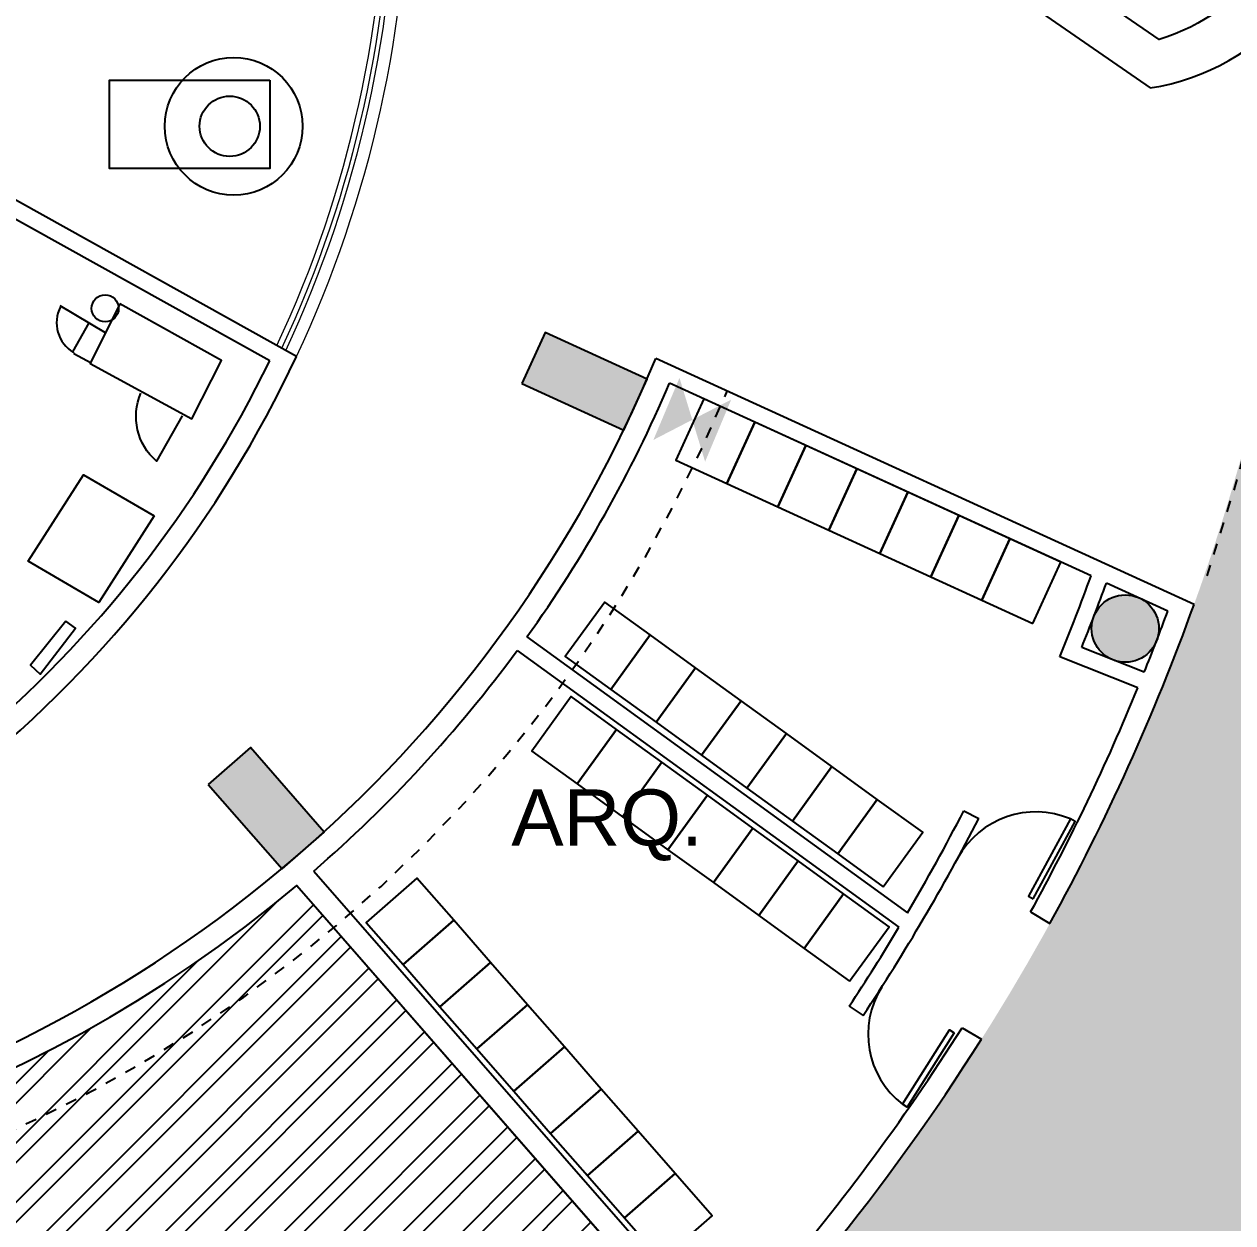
# Model space of a CAD drawing. Header units: millimetres. Extents: x 261 to 423, y 98 to 222.
# Drawn here: x 285.17 to 295.94, y 156.6 to 167.29 of the extents above; entities that cross this region are included whole.
import ezdxf

# ---------------------------------------------------------------- set-up
doc = ezdxf.new("R2010")
doc.units = ezdxf.units.MM
doc.linetypes.add('HIDDEN2', pattern=[0.1875, 0.125, -0.0625])
for name, color, linetype in [('COLUMNAS', 5, 'Continuous'), ('hach', 15, 'Continuous'), ('Letreros', 2, 'Continuous'), ('MUEBLES', 8, 'Continuous'), ('Muro-Alto', 6, 'Continuous')]:
    doc.layers.add(name, color=color, linetype=linetype)
doc.layers.add('Vidrio', color=7, linetype='Continuous', lineweight=15)
doc.styles.get("Standard").update_dxf_attribs({"font": 'arial.ttf'})

msp = doc.modelspace()

# ---------------------------------------------------------------- hatches: boundary and pattern name
h = msp.add_hatch()
h.set_pattern_fill('ANSI32', color=256, style=0)
h.set_pattern_definition([(45, (148.9423146511646, -342.1093582048333), (-0.2651650429449553, 0.2651650429449554), []), (45, (149.1190913461646, -342.1093582048333), (-0.2651650429449553, 0.2651650429449554), [])])
edge = h.paths.add_edge_path()
edge.add_line((290.5330707457651, 181.8144313162121), (287.3874746284466, 178.1746464262807))
edge.add_arc((279.8869612331578, 168.8075604969696), 12.00000000000018, 51.31467232360039, 309.9744530865262)
edge.add_line((287.5963130366806, 159.6115888370783), (290.7104902408621, 156.0499775838144))
edge.add_arc((277.0183992830579, 168.6400846351467), 18.60064919191771, 264.56368464337567, 317.4009432436241, ccw=False)
edge.add_arc((283.7968491480242, 168.8054606564713), 20.54199483837515, 114.5278371913281, 245.4324374320702, ccw=False)
edge.add_arc((277.0051242779085, 168.8078151391352), 18.76639017006179, 43.87444224061778, 95.30772634044018, ccw=False)
at = {"layer": 'COLUMNAS'}
h = msp.add_hatch(color=256, dxfattribs=at)
h.paths.add_polyline_path([(289.6048307668564, 164.0889382465504), (290.5142513797581, 163.6730606818402), (290.7221901621133, 164.1277709882912), (289.8127695492116, 164.5436485530014)])
edge = h.paths.add_edge_path()
edge.add_line((291.0092947429691, 164.1391649939429), (290.7767126955222, 163.5860776670175))
edge.add_line((291.4702008487403, 163.9453466210704), (291.2376188012934, 163.392259294145))
h = msp.add_hatch(color=256, dxfattribs=at)
edge = h.paths.add_edge_path()
edge.add_arc((294.9839083386036, 161.9039892221537), 0.3, 0, 360)
msp.add_hatch(color=256, dxfattribs=at).paths.add_polyline_path([(286.8081350949401, 160.5130094187699), (287.4663723853406, 159.7601989050773), (287.842777642187, 160.0893175502775), (287.1845403517865, 160.8421280639701)])
at = {"layer": 'hach'}
h = msp.add_hatch(dxfattribs=at)
h.set_pattern_fill('PHANTSQR', color=256, scale=0.75, angle=-90.00000000000001, style=0, pattern_type=2)
h.set_pattern_definition([(270, (190.6146238058702, 423.891127481612), (0.75, -1.377682148050174e-16), [0.135, -0.1125, 0.135, -0.1125, 0.135, -0.12]), (360, (190.6746238058702, 423.2011274816119), (1.836909530733566e-16, 0.75), [0.135, -0.1125, 0.135, -0.1125, 0.135, -0.12])])
edge = h.paths.add_edge_path()
edge.add_line((275.1900084095013, 149.1326853905813), (274.7231995253746, 142.146501683155))
edge.add_arc((277.0051242779082, 168.8078151391309), 26.75878950502112, 265.1080131403588, 285.0870774542746)
edge.add_line((283.9700825888735, 142.9713646959964), (287.0227808193154, 141.5602677603848))
edge.add_line((287.0227808193154, 141.5602677603848), (287.8814433168532, 143.5004820202377))
edge.add_arc((288.1413747418218, 143.9276336771226), 0.500022883142105, 115.00288887509501, 238.6785434976863, ccw=False)
edge.add_arc((277.0051242779087, 168.8078151391318), 26.75878950502171, 294.0964345951739, 316.9122527552921)
edge.add_line((296.5472924559671, 150.5284147475833), (300.2455349310729, 149.4744487061558))
edge.add_arc((300.5340471684887, 149.3922252979235), 0.300000000000046, 90.00000000001091, 164.0929218391774, ccw=False)
edge.add_line((300.5340471684887, 149.6922252979235), (300.7789524627283, 150.6365477993669))
edge.add_arc((231.6797250288821, 168.013315216571), 71.2506510694886, 345.8842135860036, 352.4847349924652)
edge.add_arc((305.9115036570263, 158.2203954930551), 3.624299581640657, 163.2020153892654, 172.4847349924676, ccw=False)
edge.add_line((302.4418541574412, 159.2678112689097), (307.7886788212842, 158.5758546171743))
edge.add_line((307.7886788212842, 158.5758546171743), (308.093727330745, 161.2924044586831))
edge.add_line((308.093727330745, 161.2924044586831), (312.94820174224, 162.7408353135618))
edge.add_line((312.94820174224, 162.7408353135618), (318.0402389398172, 164.0713981479851))
edge.add_arc((282.1841728939564, 168.8291667099711), 36.17034467591587, 352.4415334696763, 368.9341316883094)
edge.add_line((317.9156818722054, 174.4463813321723), (316.0269155725412, 174.1078928696494))
edge.add_line((316.0269155725412, 174.1078928696494), (308.7580129922226, 176.1213429801948))
edge.add_line((308.7580129922226, 176.1213429801948), (308.404949972454, 179.3096268191426))
edge.add_line((308.404949972454, 179.3096268191426), (302.7494689556235, 178.5784050540793))
edge.add_arc((302.4494689556254, 178.5784050540684), 0.2999999999980787, -159.33915033435733, 2.084391326206969e-09, ccw=False)
edge.add_line((302.1687633528525, 178.472554382976), (302.0390303799595, 178.776361364986))
edge.add_line((302.0390303799595, 178.776361364986), (301.2905452194785, 183.0205963144072))
edge.add_line((301.2905452194785, 183.0205963144072), (299.1215307863272, 182.6264417717936))
edge.add_line((299.1215307863272, 182.6264417717936), (299.30692065293, 181.6604871650385))
edge.add_line((299.30692065293, 181.6604871650385), (299.1595483788192, 181.6338787262731))
edge.add_arc((228.1009849832268, 168.804958886573), 72.20734461326546, 10.23394494489172, 18.57311784114455)
edge.add_line((296.5476234764098, 191.8040522400596), (298.7752396944782, 192.552534694763))
edge.add_line((298.7752396944782, 192.552534694763), (298.0945329846887, 194.4896843644243))
edge.add_line((298.0945329846887, 194.4896843644243), (297.4053114486832, 196.1525053633001))
edge.add_line((297.4053114486832, 196.1525053633001), (289.6992852343608, 192.9584398399971))
edge.add_arc((289.3164021950038, 193.8065366389523), 0.9305200708341903, 209.2043544905927, 294.2973428620019, ccw=False)
edge.add_arc((288.1357026047232, 193.6905361866449), 0.5000252243924529, 245.003426011123, 317.46699015744235, ccw=False)
edge.add_arc((277.8727616100916, 173.9096899115106), 21.78517739798697, 62.52261259222409, 98.17434141871065)
edge.add_line((274.7752215401918, 195.4735300096269), (275.2078125425219, 188.4845792725961))
edge.add_arc((277.0051242779072, 168.8078151391329), 19.75867850434584, 66.24037238096338, 95.21901910246697, ccw=False)
edge.add_arc((277.0051242779077, 168.8078151391329), 19.75867850434559, 18.954217884265006, 66.24037238096469, ccw=False)
edge.add_arc((277.005124277908, 168.8078151391329), 19.75867850434539, -95.27086421129297, 18.95421788426529, ccw=False)
edge = h.paths.add_edge_path(flags=16)
edge.add_line((303.7840278240477, 165.765662952154), (303.4424313944709, 164.6905178481085))
edge.add_arc((304.7371915271377, 168.7656629521539), 4.275887208541501, 44.556219426830125, 252.3738424245746, ccw=False)
edge.add_line((307.7840278240477, 171.765662952154), (307.7840278240477, 165.765662952154))
edge.add_line((307.7840278240477, 165.765662952154), (303.7840278240477, 165.765662952154))

# ---------------------------------------------------------------- linework, layer by layer
msp.add_lwpolyline([(290.5330707457651, 181.8144313162121), (287.3874746284466, 178.1746464262807, 2.112170710360015), (287.5963130366806, 159.6115888370783), (290.7104902408621, 156.0499775838144, -0.2347194038372766), (275.2561867248832, 150.1230989932934, -0.6426332906026803), (275.2691419794942, 187.4937393997808, -0.2282651086255474), (290.5330707457651, 181.8144313162121)], format="xyb", close=True)
at = {"linetype": 'HIDDEN2', "ltscale": 0.1}
for centre, radius, start, end in [((279.886961233158, 168.8075604969696), 12.5, 21.87584400868776, 337.4861873540232), ((276.7767240782327, 168.7684412192503), 19.98713644554802, 341.3404673355961, 19.42167270881373)]:
    msp.add_arc(centre, radius, start, end, dxfattribs=at)
at = {"layer": 'COLUMNAS'}
for points in [[(289.6048307668564, 164.0889382465504), (290.5142513797581, 163.6730606818402), (290.7221901621133, 164.1277709882912), (289.8127695492116, 164.5436485530014)], [(286.8081350949401, 160.5130094187699), (287.4663723853406, 159.7601989050773), (287.842777642187, 160.0893175502775), (287.1845403517865, 160.8421280639701)]]:
    msp.add_lwpolyline(points, close=True, dxfattribs=at)
msp.add_circle((294.9839083386036, 161.9039892221537), 0.3, dxfattribs=at)
at = {"layer": 'MUEBLES'}
for p, q in [((285.892169784968, 164.5424858545827), (285.4866921052169, 164.7815034289857)), ((285.7443780044975, 164.6297469163525), (285.5965877664005, 164.3717594222013)), ((285.6079566021865, 164.3565823482655), (285.7633260641408, 164.2731169776531))]:
    msp.add_line(p, q, dxfattribs=at)
for points in [[(296.2412292557254, 167.8510615301294, -0.1680745353405055), (295.2851213616253, 167.1569394465547), (294.213495949006, 167.8981625620232), (293.9859513084435, 167.5691892552774), (295.2069183479018, 166.7246693491476, 0.8533915471135022), (295.2101823600714, 170.8386161068976), (293.9878767716357, 169.9960346973168), (294.2148991101219, 169.6667007363768), (295.2876993481493, 170.406222460983, -0.1680745353405055), (296.242704604009, 169.7105840970713, 0.5115943903009887), (296.2400084342557, 167.8493162677247)], [(286.5738511014094, 163.8007412214344), (286.3467504705638, 163.3965342573716, -0.3292225988086848), (286.2079661519017, 164.0028432807927, -1.168017323846242)]]:
    msp.add_lwpolyline(points, format="xyb", dxfattribs=at)
for points in [[(287.356494651159, 166.7946548293086), (287.356494651159, 166.0074501079936), (285.9268731909081, 166.0074501079936), (285.9268731909081, 166.7946548293086)], [(286.0187138267613, 164.7986238740319), (285.7537618054637, 164.2681034785388), (286.6621689559663, 163.7754773970097), (286.9271209772644, 164.2933673029635)], [(291.4311310645399, 163.1979827638453), (291.6806576033661, 163.7436351315861), (291.2259472969153, 163.9515739139412), (290.976420758089, 163.4059215462004)], [(291.8858413709908, 162.9900439814902), (292.135367909817, 163.535696349231), (291.6806576033661, 163.7436351315856), (291.4311310645399, 163.1979827638453)], [(292.3405516774416, 162.7821051991347), (292.5900782162678, 163.3277575668754), (292.135367909817, 163.535696349231), (291.8858413709908, 162.9900439814902)], [(286.3257479692895, 162.9079542574206), (285.8333775881849, 162.1369423984548), (285.2021334307503, 162.5034883669001), (285.6945038118545, 163.2745030712118)], [(292.7952619838926, 162.57416641678), (293.0447885227188, 163.1198187845208), (292.590078216268, 163.3277575668754), (292.3405516774417, 162.7821051991347)], [(293.2499722903435, 162.3662276344245), (293.4994988291697, 162.9118800021653), (293.0447885227188, 163.1198187845204), (292.7952619838926, 162.57416641678)], [(293.7046825967943, 162.1582888520689), (293.9542091356205, 162.7039412198102), (293.4994988291697, 162.9118800021653), (293.2499722903435, 162.3662276344245)], [(294.1593929032452, 161.9503500697139), (294.4089194420714, 162.4960024374551), (293.9542091356206, 162.7039412198102), (293.7046825967944, 162.1582888520694)], [(290.3959905168973, 161.3609889433034), (290.7479821599186, 161.8468921057166), (290.3430628579076, 162.140218474901), (289.9910712148863, 161.6543153124877)], [(285.5385898920201, 161.9702364395404), (285.2235755085001, 161.5767080578704), (285.3099962435324, 161.4985606383622), (285.6250090846786, 161.9088367247911)], [(290.8009098189083, 161.0676625741186), (291.1529014619296, 161.5535657365318), (290.7479821599186, 161.8468921057162), (290.3959905168973, 161.3609889433034)], [(291.2058291209193, 160.7743362049342), (291.5578207639406, 161.2602393673475), (291.1529014619297, 161.5535657365318), (290.8009098189083, 161.0676625741186)], [(290.0963293322715, 160.5184290338908), (290.4483209752929, 161.0043321963041), (290.0434016732819, 161.2976585654884), (289.6914100302605, 160.8117554030756)], [(291.6107484229303, 160.4810098357499), (291.9627400659517, 160.9669129981631), (291.5578207639407, 161.2602393673475), (291.2058291209194, 160.7743362049342)], [(290.5012486342825, 160.2251026647065), (290.8532402773038, 160.7110058271197), (290.4483209752929, 161.0043321963041), (290.0963293322715, 160.5184290338908)], [(292.0156677249414, 160.1876834665655), (292.3676593679627, 160.6735866289788), (291.9627400659517, 160.9669129981631), (291.6107484229304, 160.4810098357499)], [(290.9061679362935, 159.9317762955221), (291.2581595793148, 160.4176794579354), (290.8532402773039, 160.7110058271197), (290.5012486342825, 160.2251026647065)], [(292.4205870269524, 159.8943570973812), (292.7725786699737, 160.3802602597945), (292.3676593679627, 160.6735866289788), (292.0156677249414, 160.1876834665655)], [(291.3110872383046, 159.6384499263378), (291.6630788813259, 160.124353088751), (291.2581595793149, 160.4176794579354), (290.9061679362936, 159.9317762955221)], [(292.8255063289634, 159.6010307281969), (293.1774979719847, 160.0869338906101), (292.7725786699738, 160.3802602597945), (292.4205870269524, 159.8943570973812)], [(294.1632685808285, 159.492800359833), (294.5375879614543, 160.1822921212867), (294.4944947263634, 160.2056870825755), (294.1201753457377, 159.5161953211219)], [(291.7160065403156, 159.3451235571534), (292.067998183337, 159.8310267195667), (291.663078881326, 160.124353088751), (291.3110872383046, 159.6384499263378)], [(292.1209258423266, 159.0517971879686), (292.4729174853479, 159.5377003503819), (292.067998183337, 159.8310267195662), (291.7160065403156, 159.3451235571534)], [(288.5442140741269, 158.9072989499974), (288.9959003823425, 159.302241324238), (288.6667817371422, 159.6786465810843), (288.2150954289266, 159.2837042068437)], [(292.5258451443376, 158.7584708187843), (292.8778367873589, 159.2443739811976), (292.472917485348, 159.5377003503819), (292.1209258423266, 159.0517971879686)], [(288.8733327193272, 158.5308936931511), (289.3250190275428, 158.9258360673917), (288.9959003823425, 159.302241324238), (288.5442140741269, 158.9072989499974)], [(289.2024513645274, 158.1544884363049), (289.654137672743, 158.549430810545), (289.3250190275428, 158.9258360673917), (288.8733327193272, 158.5308936931511)], [(289.5315700097277, 157.7780831794586), (289.9832563179433, 158.1730255536987), (289.654137672743, 158.549430810545), (289.2024513645275, 158.1544884363049)], [(293.4584742189749, 158.2978957098231), (293.0389758618541, 157.6349213391292), (292.9975399636857, 157.6611399864493), (293.4170383208065, 158.3241143571432)], [(289.860688654928, 157.4016779226123), (290.3123749631436, 157.7966202968524), (289.9832563179433, 158.1730255536987), (289.5315700097277, 157.7780831794586)], [(290.1898073001283, 157.025272665766), (290.6414936083439, 157.4202150400062), (290.3123749631436, 157.7966202968524), (289.860688654928, 157.4016779226123)], [(290.5189259453285, 156.6488674089193), (290.9706122535441, 157.0438097831599), (290.6414936083439, 157.4202150400062), (290.1898073001283, 157.025272665766)], [(290.8480445905288, 156.272462152073), (291.2997308987444, 156.6674045263136), (290.9706122535441, 157.0438097831599), (290.5189259453285, 156.6488674089193)]]:
    msp.add_lwpolyline(points, close=True, dxfattribs=at)
for centre, radius in [((287.0348295526871, 166.3831609349219), 0.6141386514324796), ((286.9990896716897, 166.3831609349219), 0.2686501658540374), ((285.8883801730392, 164.7587406634271), 0.1204396124145389)]:
    msp.add_circle(centre, radius, dxfattribs=at)
for centre, radius, start, end in [((285.767690750328, 164.6316793752436), 0.3115698802997579, 152.8377123885072, 239.1578122091142), ((294.1846117801066, 159.478372516725), 0.7905782175597872, 66.92286560423351, 151.3218928374922), ((293.4814768709443, 158.2862951574849), 0.790578217559713, 147.8572729752261, 232.2563002084716)]:
    msp.add_arc(centre, radius, start, end, dxfattribs=at)
at = {"layer": 'Muro-Alto'}
for p, q in [((287.5949728248929, 164.3303039011481), (284.3590278727229, 166.1317562017695)), ((287.3556099246109, 164.2918800475351), (284.4178190009659, 165.9273498396257)), ((295.5967461982036, 162.1177500713235), (290.7972709726299, 164.3125475504909)), ((294.6786884886472, 162.3726371953072), (290.9211626964008, 164.0909517503625)), ((295.3628431139525, 162.0597736474389), (294.8155326989741, 162.3100584103887)), ((289.6488336290222, 161.828603029922), (293.042872822923, 159.3699373435185)), ((289.5608357182668, 161.7071272393183), (292.9659558028965, 159.2404344783137)), ((295.0968044476906, 161.3759234909295), (294.3988621642238, 161.6507019346369)), ((295.1532721724624, 161.5148985186221), (294.59496689792, 161.7347021586744)), ((287.7485148870583, 159.7413609543361), (290.874650533058, 156.1660731123089)), ((287.5963130366814, 159.6115888370792), (290.7383408756504, 156.0181254675828))]:
    msp.add_line(p, q, dxfattribs=at)
at = {"layer": 'Muro-Alto', "linetype": 'ByBlock', "ltscale": 0.25}
for p, q in [((293.5435401337576, 160.2776500377364), (293.6768522535727, 160.2088904659641)), ((294.139654836377, 159.3764967064968), (294.3119056377058, 159.2746784463703)), ((292.5216579955943, 158.5355175837655), (292.6467329737613, 158.4527151089447)), ((293.5290298876274, 158.3434733902237), (293.7012806889562, 158.2416551300968))]:
    msp.add_line(p, q, dxfattribs=at)
at = {"layer": 'Muro-Alto'}
for points in [[(284.6796561085534, 160.6104493204676, 0.113526119872324), (287.5949728248929, 164.3303039011481)], [(284.6803880971836, 160.869721434509, 0.1062335428368257), (287.3556099246109, 164.2918800475351)]]:
    msp.add_lwpolyline(points, format="xyb", dxfattribs=at)
for centre, radius, start, end in [((279.886961233158, 168.8075604969696), 12, 51.31467232359969, 309.9744530865233), ((279.886961233158, 168.8075604969696), 11.8, 284.9926197570216, 337.6084945742922), ((279.886961233158, 168.8075604969696), 12, 324.4382665438321, 336.8555416530762), ((277.0051242779077, 168.8078151391329), 18.80867850434556, 337.6339887998726, 339.9927674217259), ((279.886961233158, 168.8075604969696), 12, 310.929467872344, 323.7220646371103)]:
    msp.add_arc(centre, radius, start, end, dxfattribs=at)
at = {"layer": 'Muro-Alto', "linetype": 'ByBlock', "ltscale": 0.25}
for radius, start, end in [(18.95867850434556, 338.0942752917736, 339.9565548943179), (19.75867850434556, 331.1526006346315, 340.209087260024), (19.55867850434556, 338.1070452905254, 339.8172760047917), (19.55867850434556, 331.1704001779419, 337.6676037182621), (18.60867850434556, 329.5240835510307, 332.7162735194669), (18.75867850434556, 326.494536504572, 332.7162735194669), (18.60867850434556, 326.494536504572, 329.0603175286903), (19.55867850434556, 319.0000379124307, 327.6545325861744), (19.75867850434556, 314.0418211005715, 327.6723321294915)]:
    msp.add_arc((277.0051242779077, 168.8078151391329), radius, start, end, dxfattribs=at)
at = {"layer": 'Vidrio', "color": 1}
for points in [[(287.5949728248929, 164.3303039011481, 0.2229104667283891), (287.5949728248931, 173.2848170927915, 0.2229104667283891)], [(287.4202491072913, 164.4275726889979, 0.2222953883610692), (287.4186203471463, 173.1866415732903, 0.2222953883610692)]]:
    msp.add_lwpolyline(points, format="xyb", dxfattribs=at)
at = {"layer": 'Vidrio', "color": 0}
for points in [[(287.4635928642341, 164.4034431961246, 0.22229270943846), (287.4651327395115, 173.2083853285995, 0.22229270943846)], [(287.4986284238942, 164.3839388811608, 0.2223635732838647), (287.5013687205516, 173.2253250357418, 0.2223635732838647)]]:
    msp.add_lwpolyline(points, format="xyb", dxfattribs=at)

# ---------------------------------------------------------------- texts
at = {"layer": 'Letreros'}
msp.add_text('ARQ.', height=0.5, dxfattribs=at).set_placement((289.510166330113, 159.9691345735937))

doc.saveas('drawing.dxf')
